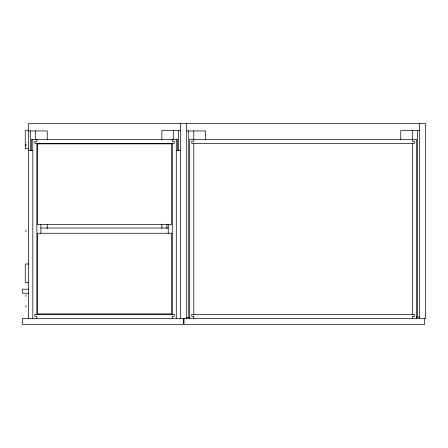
<?xml version="1.0" encoding="UTF-8"?>
<svg xmlns="http://www.w3.org/2000/svg" width="448" height="448" viewBox="0 0 448 448"><rect width="100%" height="100%" fill="white"/><g stroke="black" fill="none" stroke-linecap="round" stroke-linejoin="round"><path stroke-width="0.67" d="M28.689 130.256L25.256 130.256L25.256 148.736L28.689 148.736M180.656 130.592L161.84 130.592L161.84 139.67M419.552 130.592L400.736 130.592L400.736 139.67M28.448 130.928L47.264 130.928L47.264 139.311M186.704 130.928L205.52 130.928L205.52 139.311M28.448 150.416L32.816 150.416M176.288 150.416L180.656 150.416M40.88 228.032L168.224 228.032M28.689 263.984L25.256 263.984L25.256 282.464L28.689 282.464M28.7 289.184L22.4 289.184L22.4 293.216L28.7 293.216M416.069 317.072L419.552 317.072M186.704 317.408L189.98 317.408M424.592 318.416L424.592 324.464L184.016 324.464L184.016 318.416M419.552 123.536L419.552 318.416M417.536 130.592L417.536 317.072M416.528 318.416L416.528 139.328L189.728 139.328L189.728 318.416M412.496 130.592L412.496 141.344L414.512 141.344L414.512 143.36L191.744 143.36L191.744 141.344L193.76 141.344L193.76 130.928M412.496 143.36L412.496 314.384M412.496 318.416L412.496 316.4L414.512 316.4L414.512 314.384L191.744 314.384L191.744 316.4L193.76 316.4L193.76 318.416M193.76 143.36L193.76 314.384M188.72 130.928L188.72 317.408M186.704 123.536L186.704 318.416M183.344 318.416L183.344 324.464L22.4 324.464L22.4 318.416L425.6 318.416L425.6 123.536L28.448 123.536L28.448 318.416M180.656 123.536L180.656 318.416M178.64 130.592L178.64 150.847M177.632 150.522L177.632 139.328L31.472 139.328L31.472 150.522M176.288 139.328L176.288 318.416M173.6 130.592L173.6 139.658M172.256 139.328L172.256 141.344L174.272 141.344L174.272 143.36L34.832 143.36L34.832 141.344L36.848 141.344L36.848 139.328M172.256 143.36L172.256 314.384M172.256 318.416L172.256 316.4L174.272 316.4L174.272 314.384L34.832 314.384L34.832 316.4L36.848 316.4L36.848 318.416M168.224 224.325L168.224 233.419M166.88 224.325L166.88 228.525M161.84 224.062L161.84 228.374M47.264 224.398L47.264 228.586M40.88 224.325L40.88 233.419M36.848 143.36L36.848 314.384M35.504 130.928L35.504 139.3M32.816 139.328L32.816 318.416M30.464 130.928L30.464 150.483M25.928 144.2L25.928 145.88M25.928 230.216L25.928 231.896M25.928 294.728L25.928 296.408M25.928 305.48L25.928 307.16M171.752 143.864L37.352 143.864L37.352 224.504L171.752 224.504L171.752 143.864M171.752 233.24L37.352 233.24L37.352 313.88L171.752 313.88L171.752 233.24"/></g></svg>
